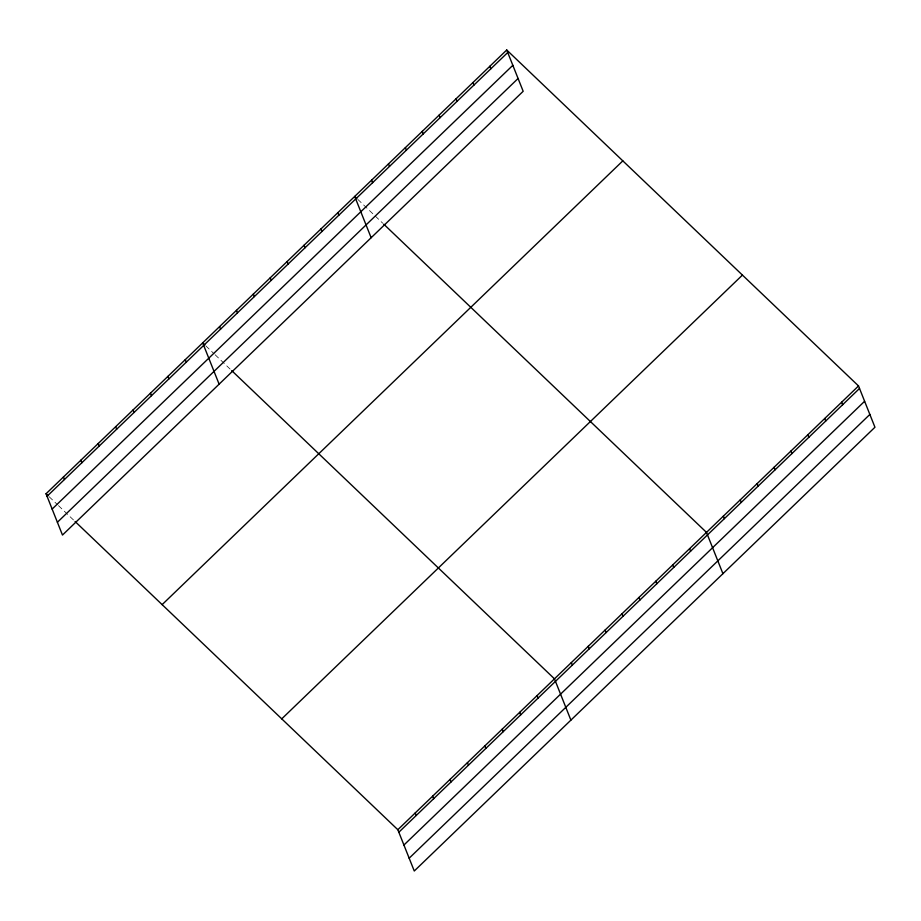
<?xml version="1.0" encoding="UTF-8"?>
<svg xmlns="http://www.w3.org/2000/svg" width="921" height="921" viewBox="0 0 921 921"><rect width="100%" height="100%" fill="white"/><g stroke="black" fill="none" stroke-linecap="round" stroke-linejoin="round"><path stroke-width="0.69" stroke-dasharray="4.61 3.45" d="M357.82 199.408L382.699 223.17M205.797 345.847L214.086 353.768M215.123 354.758L230.664 369.609M49.158 496.73L57.447 504.65M58.483 505.641L74.037 520.492"/><path stroke-width="1.38" d="M506.734 49.999L523.174 91.283L62.478 535.055L46.05 493.76L506.734 49.999L858.522 385.945L874.95 427.24L414.266 871.001L397.826 829.717L75.073 521.482M47.052 496.281L507.736 52.52M52.14 509.083L512.836 65.31M57.39 522.265L518.074 78.492M162.142 604.625L622.826 160.864M281.745 718.852L742.43 275.08M397.826 829.717L858.522 385.945M398.839 832.239L859.523 388.466M403.928 845.029L864.612 401.268M409.166 858.211L869.861 414.438M356.784 198.418L354.712 196.438L371.14 237.722M383.735 224.16L706.488 532.396L722.927 573.679M204.761 344.857L202.689 342.888L219.117 384.172M231.701 370.599L554.465 678.835L570.893 720.118M46.05 493.76L48.122 495.74M841.633 402.224L842.634 404.745M824.732 418.491L825.734 421.012M807.844 434.758L808.845 437.279M790.955 451.037L791.956 453.558M774.054 467.304L775.068 469.825M757.166 483.583L758.167 486.104M740.277 499.85L741.278 502.371M723.388 516.117L724.39 518.638M689.599 548.663L690.6 551.184M489.845 66.266L490.847 68.787M672.71 564.93L673.712 567.451M472.957 82.545L473.958 85.066M655.821 581.209L656.823 583.73M456.068 98.812L457.069 101.333M638.921 597.476L639.934 599.997M439.167 115.079L440.169 117.6M622.032 613.754L623.033 616.276M422.279 131.358L423.28 133.879M605.143 630.022L606.145 632.543M405.39 147.625L406.391 150.146M588.254 646.289L589.256 648.81M388.489 163.892L389.502 166.413M571.354 662.567L572.355 665.089M371.6 180.171L372.602 182.692M537.058 695.597L538.06 698.118M337.823 212.716L338.824 215.238M519.663 712.359L520.664 714.88M320.922 228.984L321.936 231.505M502.256 729.133L503.257 731.654M304.034 245.251L305.035 247.772M484.849 745.895L485.851 748.416M287.145 261.529L288.146 264.051M467.442 762.657L468.455 765.178M270.256 277.797L271.258 280.318M450.047 779.419L451.048 781.941M253.356 294.064L254.369 296.585M432.64 796.181L433.641 798.703M236.467 310.342L237.468 312.864M415.233 812.955L416.234 815.476M219.578 326.61L220.58 329.131M185.282 359.651L186.284 362.172M167.875 376.413L168.877 378.934M150.468 393.175L151.481 395.696M133.073 409.937L134.075 412.458M115.666 426.711L116.668 429.232M98.259 443.473L99.261 445.994M80.852 460.235L81.865 462.756M63.457 476.997L64.458 479.519"/></g></svg>
